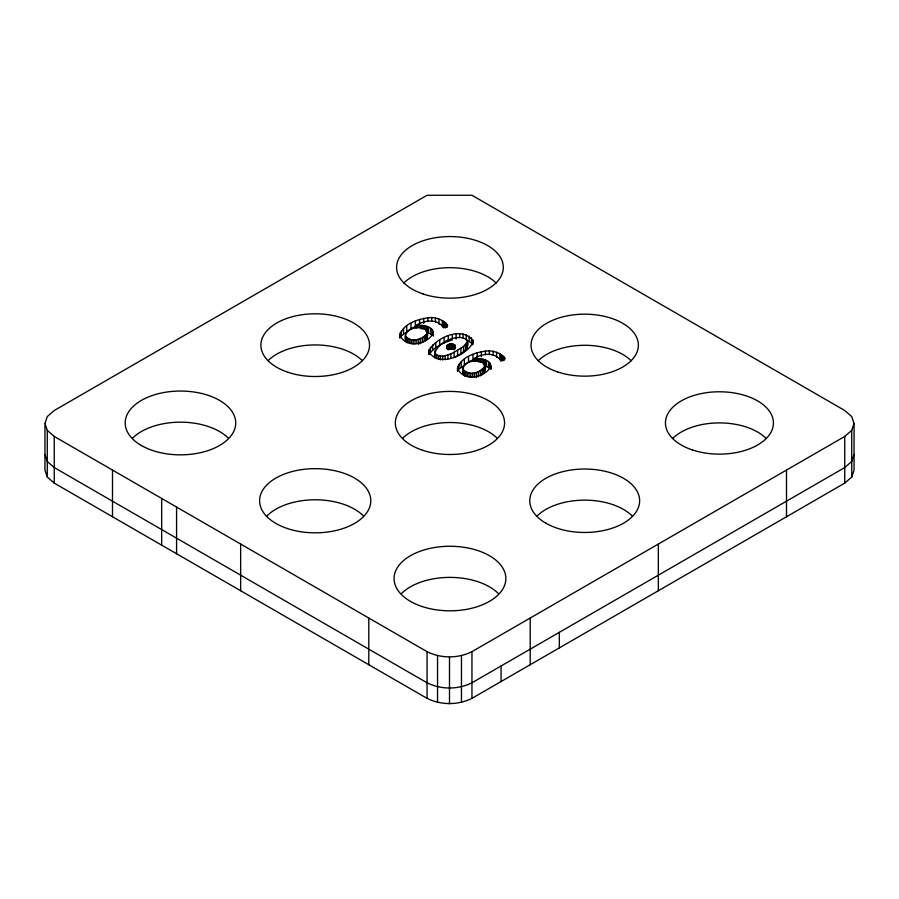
<?xml version="1.0" encoding="UTF-8"?>
<svg xmlns="http://www.w3.org/2000/svg" width="899" height="899" viewBox="0 0 899 899"><rect width="100%" height="100%" fill="white"/><g stroke="black" fill="none" stroke-linecap="round" stroke-linejoin="round"><path stroke-width="1.35" d="M427.216 331.888L426.744 333.99L424.474 336.215L424.474 341.406C439.105 322.404 398.74 323.584 406.022 341.766L406.033 338.518M484.831 365.151L484.37 367.264L480.291 370.635L480.291 375.827C500.473 357.959 456.231 354.599 463.648 375.04L463.221 372.916M427.205 338.114L426.767 330.888M399.74 337.608C400.729 323.618 419.788 318.19 431.722 317.527C437.723 317.976 444.039 320.37 447.691 325.359L443.342 327.865C437.959 318.291 423.98 320.055 416.102 325.46L416.102 328.056M457.366 370.882C458.355 356.881 477.414 351.453 489.348 350.801C495.338 351.239 501.653 353.633 505.317 358.622L500.968 361.14C495.574 351.554 481.606 353.329 473.717 358.735L473.717 361.319M446.769 346.014L447.972 348.284L452.849 349.306L452.849 344.115L449.466 344.148L447.444 345.115L446.769 348.61M428.677 351.576C434.925 337.282 463.648 325.168 473.413 341.553C467.188 355.892 438.442 367.961 428.677 351.576L428.677 354.172M416.102 325.46C457.063 325.09 411.809 359.533 399.74 335.012M473.717 358.735C514.678 358.353 469.435 392.796 457.366 368.287M44.95 423.474L47.276 416.574L54.255 410.506L427.047 195.274L471.953 195.274L844.745 410.506L851.724 416.574L854.05 423.474L854.05 470.155L851.724 477.066L844.745 483.123L471.953 698.354C457.996 705.299 441.004 705.299 427.047 698.354L54.255 483.123L47.276 477.066L44.95 470.155L44.95 423.474L47.276 430.374L47.276 477.066M851.724 477.066L851.724 430.374L854.05 423.474M854.05 454.602L851.724 461.502L844.745 467.559L471.953 682.791C457.996 689.735 441.004 689.735 427.047 682.791L54.255 467.559L47.276 461.502L44.95 454.602M435.318 355.161L434.7 357.869C431.981 344.519 458.13 331.495 467.413 340.463C470.211 349.666 460.546 353.925 454.107 357.454L454.107 352.262L463.524 346.475L467.424 341.755M429.081 354.689C434.116 346.677 443.701 342.789 452.321 339.833L452.321 334.653M419.575 319.415L419.575 324.606L410.933 328.607L401.291 336.012L401.291 330.832M477.189 352.689L477.189 357.869L468.559 361.881L458.906 369.287L458.906 364.095M47.276 430.374L54.255 436.442L427.047 651.663C441.004 658.607 457.996 658.607 471.953 651.663L844.745 436.442L851.724 430.374M406.022 336.586C410.798 342.047 419.339 340.137 424.474 336.215M463.648 369.849C467.806 374.703 475.369 373.782 480.291 370.635M434.678 351.397L434.7 352.689C439.206 359.061 448.534 354.993 454.107 352.262M452.849 344.115C458.142 345.149 453.995 350.273 450.287 349.194L450.287 344.002M432.307 330.124L432.307 335.316L425.868 331.057L425.868 325.876M489.933 363.387L489.933 368.579L483.493 364.331L483.493 359.139M472.908 339.608L472.908 344.8L471.481 342.991L466.233 339.957L466.233 334.765M502.305 355.498L502.305 360.69L499.911 359.072L499.911 353.88M444.69 322.235L444.69 327.416L442.297 325.809L442.297 320.617M466.727 344.486L467.424 346.935M484.392 369.343L484.831 370.343M844.745 436.442L844.745 483.123M786.501 470.065L786.501 516.756M658.349 544.052L658.349 590.744M559.335 632.345L559.335 647.909M530.208 618.04L530.208 664.721M504.272 357.33L504.272 359.926M503.676 356.701L503.676 360.6M503.024 356.094L503.024 359.982M501.552 354.936L501.552 360.128M501.08 665.979L501.08 681.543M500.754 354.397L500.754 359.589M496.596 352.307L496.596 357.487M493.068 351.273L493.068 355.161M490.955 366.657L490.955 369.253M490.775 364.994L490.775 368.882M489.348 350.801L489.348 354.689M488.415 361.848L488.415 367.039M486.224 360.364L486.224 365.545M485.426 350.88L485.426 354.768M484.898 359.679L484.898 364.87M484.819 366.185L484.819 371.377M484.392 364.162L484.37 372.444M483.46 368.354L483.46 373.546M482.1 369.478L482.1 374.669M481.999 358.735L481.999 362.623M481.358 351.509L481.358 356.701M480.426 358.454L480.426 362.342M478.796 358.308L478.796 362.196M478.29 371.68L478.29 376.861M477.133 358.308L477.133 360.904M476.346 372.467L476.346 377.647M475.436 358.454L475.436 361.038M474.447 372.984L474.447 376.883M472.93 354.42L472.93 359.6M472.593 373.254L472.593 377.142M471.953 651.663L471.953 698.354M471.481 337.799L471.481 342.991M470.795 373.265L470.795 377.153M469.143 336.114L469.143 341.305M469.064 373.006L469.064 376.906M468.559 356.689L468.559 361.881M467.413 340.463L467.413 345.643M467.401 372.501L467.401 376.389M466.795 343.182L466.795 348.363M465.806 371.725L465.806 375.613M465.491 344.744L465.491 349.936M464.513 370.815L464.513 376.007M464.367 359.319L464.367 364.511M463.524 346.475L463.524 351.655M463.221 367.725L463.221 374.006M463.097 333.945L463.097 337.844M461.457 655.697L461.457 702.377M461.142 361.791L461.142 366.972M460.895 348.34L460.895 353.532M459.726 333.653L459.726 337.552M457.602 350.363L457.602 355.554M457.647 366.253L457.647 371.433M456.13 333.889L456.13 339.08M455.242 345.497L455.242 348.082M454.827 345.059L454.827 348.947M454.253 344.654L454.253 349.846M453.59 344.339L453.59 349.52M452.04 343.98L452.04 349.172M451.163 343.946L451.163 349.138M450.871 353.779L450.871 357.667M449.466 344.148L449.466 349.34M449.5 657.034L449.5 703.726M448.725 344.384L448.725 349.565M448.32 335.934L448.32 341.114M448.05 344.71L448.05 349.891M447.893 354.914L447.893 358.802M447.444 345.115L447.444 349.003M447.196 324.696L447.196 327.292M447.028 345.553L447.028 348.149M446.657 324.067L446.657 326.652M446.05 323.438L446.05 327.326M445.398 322.82L445.398 328.011M445.174 355.656L445.174 359.544M444.128 337.732L444.128 342.924M443.937 321.673L443.937 326.854M443.14 321.134L443.14 326.315M442.701 356.026L442.701 359.915M440.465 356.015L440.465 359.903M439.746 340.058L439.746 345.238M438.97 319.033L438.97 324.224M438.465 355.622L438.465 359.521M437.543 655.697L437.543 702.377M436.689 354.858L436.689 358.746M435.734 342.586L435.734 347.767M435.453 318.01L435.453 321.898M435.318 349.969L435.363 357.735M433.329 333.394L433.329 335.99M433.149 331.731L433.149 335.619M432.621 344.991L432.621 350.183M431.722 317.527L431.722 321.426M430.79 328.573L430.79 333.765M430.396 347.306L430.396 352.487M429.081 349.497L429.081 353.397M428.609 327.09L428.609 332.282M427.8 317.605L427.8 321.505M427.283 326.416L427.283 331.607M427.047 651.663L427.047 698.354M426.744 333.99L426.744 339.181M425.834 335.091L425.834 340.272M424.373 325.46L424.373 329.349M423.732 318.246L423.732 323.426M422.8 325.191L422.8 329.079M422.676 337.372L422.676 342.564M421.17 325.045L421.17 328.933M420.676 338.406L420.676 343.598M419.507 325.045L419.507 327.629M418.72 339.193L418.72 344.384M417.821 325.18L417.821 327.775M416.821 339.721L416.821 343.609M415.304 321.145L415.304 326.337M414.967 339.991L414.967 343.879M413.169 339.991L413.169 343.89M411.439 339.743L411.439 343.632M410.933 323.426L410.933 328.607M409.775 339.226L409.775 343.115M408.18 338.451L408.18 342.339M406.741 326.045L406.741 331.237M406.887 337.552L406.887 342.733M405.606 334.462L405.595 340.743M403.527 328.517L403.527 333.709M400.021 332.978L400.021 338.17M368.792 618.04L368.792 664.721M240.651 544.052L240.651 590.744M176.575 507.058L176.575 553.75M161.663 498.451L161.663 545.131M112.499 470.065L112.499 516.756M54.255 436.442L54.255 483.123M402.64 438.307A54.625 31.544 0 0 1 497.259 438.307M672.677 438.487A53.996 31.173 0 0 1 766.195 438.487M538.209 360.791A53.67 30.993 0 0 1 631.177 360.791M268.172 360.611A54.311 31.353 0 0 1 362.241 360.611M401.538 593.531A55.895 32.274 0 0 1 498.361 593.531M267.07 515.824A55.581 32.083 0 0 1 363.342 515.824M132.602 438.128A55.266 31.903 0 0 1 228.324 438.128M537.108 516.015A54.94 31.723 0 0 1 632.278 516.015M403.741 283.084A53.356 30.802 0 0 1 496.158 283.084M422.631 450.264A54.625 31.544 0 0 0 504.575 422.957A54.625 31.544 0 0 0 422.631 395.639A54.625 31.544 0 0 0 422.631 450.264M692.444 449.95A53.996 31.173 0 0 0 773.432 422.957A53.996 31.173 0 0 0 692.444 395.953A53.996 31.173 0 0 0 692.444 449.95M557.852 371.995A53.67 30.993 0 0 0 638.369 345.16A53.67 30.993 0 0 0 557.852 318.325A53.67 30.993 0 0 0 557.852 371.995M288.051 372.31A54.311 31.353 0 0 0 369.511 345.16A54.311 31.353 0 0 0 288.051 317.999A54.311 31.353 0 0 0 288.051 372.31M422.002 606.488A55.895 32.274 0 0 0 505.845 578.54A55.895 32.274 0 0 0 422.002 550.593A55.895 32.274 0 0 0 422.002 606.488M287.41 528.533A55.581 32.083 0 0 0 370.781 500.743A55.581 32.083 0 0 0 287.41 472.953A55.581 32.083 0 0 0 287.41 528.533M141.39 445.511A55.266 31.903 0 0 0 233.841 431.205A55.266 31.903 0 0 0 166.158 392.133A55.266 31.903 0 0 0 141.39 445.511M545.839 523.173A54.94 31.723 0 0 0 637.762 508.958A54.94 31.723 0 0 0 570.472 470.11A54.94 31.723 0 0 0 545.839 523.173M423.272 294.04A53.356 30.802 0 0 0 503.305 267.363A53.356 30.802 0 0 0 423.272 240.685A53.356 30.802 0 0 0 423.272 294.04"/></g></svg>
